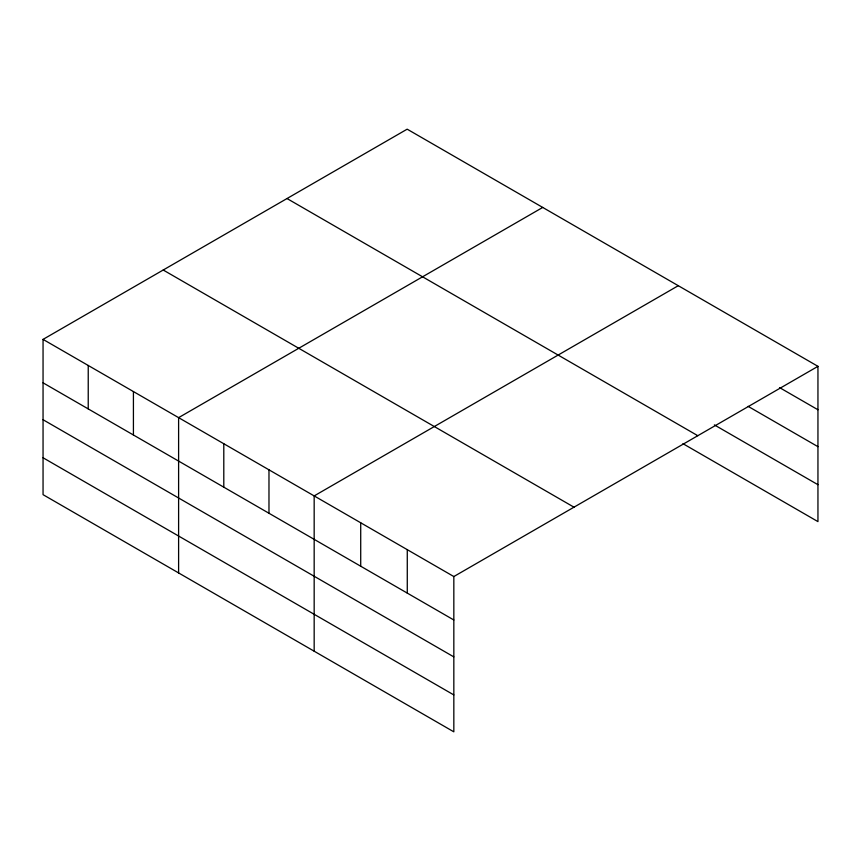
<?xml version="1.0" encoding="UTF-8"?>
<svg xmlns="http://www.w3.org/2000/svg" width="861" height="861" viewBox="0 0 861 861"><rect width="100%" height="100%" fill="white"/><g stroke="black" fill="none" stroke-linecap="round" stroke-linejoin="round"><path stroke-width="1.29" d="M682.934 443.663L817.95 521.615L817.95 366.334L407.167 129.172L43.05 339.385L43.05 494.666L453.833 731.828L453.833 576.547L43.05 339.385M542.731 207.426L178.604 417.65L178.604 572.931M678.285 285.691L314.168 495.914L314.168 651.196M453.833 576.547L817.95 366.334M779.539 387.59L817.95 409.761M748.112 406.349L817.95 446.676M714.361 424.893L817.95 484.7M287.014 198.536L697.787 435.698M163.213 270.02L573.986 507.183M43.05 382.822L453.833 619.985M43.05 419.727L453.833 656.889M43.05 457.761L453.833 694.924M407.275 549.673L407.275 593.1M360.716 522.799L360.716 566.226M268.976 469.826L268.976 513.264M223.795 443.738L223.795 487.175M133.423 391.561L133.423 434.999M88.231 365.473L88.231 408.91"/></g></svg>
